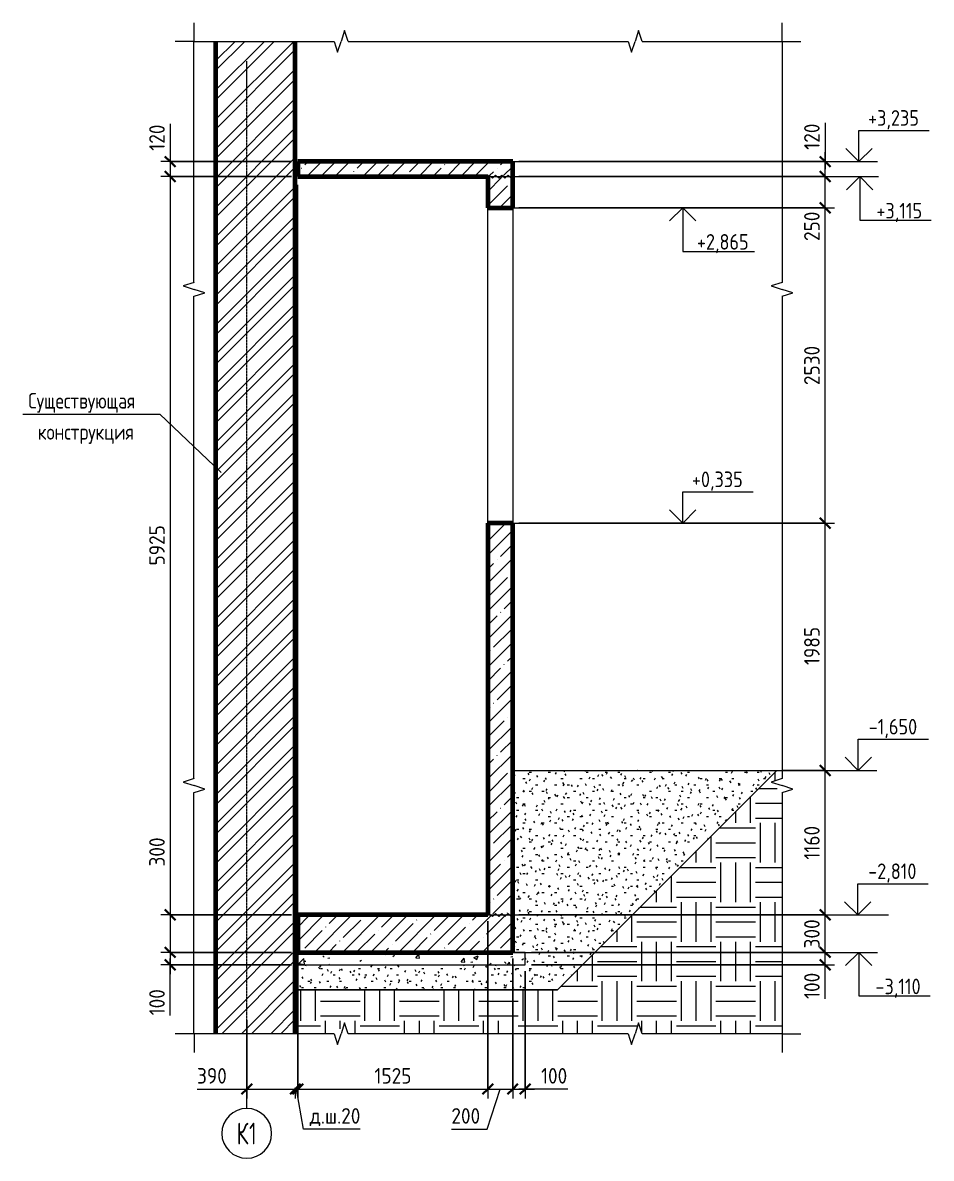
# Model space of a CAD drawing. Header units: millimetres. Extents: x -39853 to 12393, y -4903 to 80275.
# Drawn here: x -20183 to -12889, y -4763 to 4350 of the extents above; entities that cross this region are included whole.
import ezdxf

# ---------------------------------------------------------------- set-up
doc = ezdxf.new("R2010")
doc.units = ezdxf.units.MM
doc.linetypes.add('02 Штрихпунктирная _20 мм_', pattern=[25, 20, -2.5, 0, -2.5])
for name, color, linetype, lineweight in [('AA_Dim', 7, 'Continuous', 9), ('AA_Dim-50', 7, 'Continuous', 9), ('AA_Linii', 7, 'Continuous', 9), ('AA_Oformlenie', 7, 'Continuous', 9), ('AA_Vinoska', 7, 'Continuous', 9), ('AA_Visotnaya otmetka', 7, 'Continuous', 9), ('AF_Perekritie', 7, 'Continuous', 60), ('AF_Perekritie_Опалубка', 253, 'Continuous', 20), ('AF_Pokritie', 7, 'Continuous', 9), ('AF_Stena', 7, 'Continuous', 20), ('AF_Stena_Опалубка', 253, 'Continuous', 20), ('KR_Fundament', 7, 'Continuous', 20), ('Оси', 7, 'Continuous', 9)]:
    doc.layers.add(name, color=color, linetype=linetype, lineweight=lineweight)
doc.styles.add('GOST Common', font='GOST Common.ttf', dxfattribs={"width": 0.85, "height": 125})
doc.styles.add('ISOCPEUR', font='isocpeur.ttf', dxfattribs={"width": 0.7, "height": 175})
doc.styles.add('ISOCPEUR_1', font='isocpeur.ttf', dxfattribs={"width": 0.85, "height": 125})
doc.styles.add('ISOCPEUR_4', font='isocpeur.ttf', dxfattribs={"width": 0.9, "height": 125})
doc.dimstyles.new('00_Точн_3_знака__прозр_', dxfattribs={"dimscale": 304.8, "dimtxt": 124.497647, "dimasz": 0.278871, "dimexe": 0.246063, "dimexo": 0.164042, "dimgap": 0.016404, "dimtad": 1, "dimdec": 3, "dimrnd": 0.001, "dimdsep": 46, "dimtxsty": 'ISOCPEUR_4', "dimblk1": 'OBLIQUE', "dimblk2": 'OBLIQUE', "dimsah": 1, "dimcen": 0.09, "dimdle": 0.246063, "dimazin": 0, "dimtfac": 1, "dimtdec": 4, "dimtix": 1, "dimtmove": 1, "dimatfit": 3, "dimfxl": 1, "dimtvp": 1, "dimtolj": 1, "dimtzin": 0, "dimlwd": 18, "dimlwe": 18, "dimarcsym": 2})
doc.dimstyles.new('00_Точн_3_знака__прозр__1', dxfattribs={"dimscale": 304.8, "dimtxt": 124.497647, "dimasz": 0.278871, "dimexe": 0.246063, "dimexo": 0.164042, "dimgap": 0.016404, "dimtad": 1, "dimdec": 3, "dimrnd": 0.001, "dimdsep": 46, "dimtxsty": 'ISOCPEUR_4', "dimblk1": 'OBLIQUE', "dimblk2": 'OBLIQUE', "dimsah": 1, "dimcen": 0.09, "dimdle": 0.246063, "dimazin": 0, "dimtfac": 1, "dimtdec": 4, "dimtix": 1, "dimtmove": 0, "dimatfit": 3, "dimfxl": 1, "dimtvp": 1, "dimtolj": 1, "dimtzin": 0, "dimlwd": 18, "dimlwe": 18, "dimarcsym": 2})
pattern_1 = [(45, (-15253.01, 825), (-112.253, 112.253), []), (45, (-15140.75, 825), (-112.253, 112.253), [198.438, -39.688, 1.676, -38.011])]

# ---------------------------------------------------------------- blocks, each defined once
blk = doc.blocks.new('Последовательность узлов - 3мм масшт20 маскировка-904226-2-2 Опалубка')
at = {"layer": 'AA_Oformlenie'}
for p, q in [((-77249.956293, 3115), (-77237.456293, 3127.5)), ((-77237.456293, 3127.5), (-77212.456293, 3102.5)), ((-77199.956293, 3115), (-77212.456293, 3102.5)), ((-77199.956293, 3115), (-77187.456293, 3127.5)), ((-77187.456293, 3127.5), (-77162.456293, 3102.5)), ((-77149.956293, 3115), (-77162.456293, 3102.5)), ((-77149.956293, 3115), (-77137.456293, 3127.5)), ((-77137.456293, 3127.5), (-77112.456293, 3102.5)), ((-77099.956293, 3115), (-77112.456293, 3102.5)), ((-77099.956293, 3115), (-77087.456293, 3127.5)), ((-77087.456293, 3127.5), (-77062.456293, 3102.5)), ((-77049.956293, 3115), (-77062.456293, 3102.5))]:
    blk.add_line(p, q, dxfattribs=at)
blk = doc.blocks.new('011_Прямоугольник обрыва _ЭлУзла_ - 011_Прямоугольник обрыва _ЭлУзла_-4182646-2-2 Опалубка')
at = {"layer": 'AA_Oformlenie'}
for p, q in [((-79608.2, 2265.6), (-79608.2, 4200)), ((-79608.2, 4200), (-78483, 4200)), ((-78371.7, 4200), (-76122.5, 4200)), ((-76011.2, 4200), (-74887.3, 4200)), ((-74887.3, 4200), (-74887.3, 2265.6)), ((-79608.2, -1715.7), (-79608.2, 2154.3)), ((-74887.3, 2154.3), (-74887.3, -1715.7)), ((-79608.2, -3762.6), (-79608.2, -1827)), ((-74887.3, -1827), (-74887.3, -3762.6)), ((-78483, -3762.6), (-79608.2, -3762.6)), ((-76122.5, -3762.6), (-78371.7, -3762.6)), ((-74887.3, -3762.6), (-76011.2, -3762.6))]:
    blk.add_line(p, q, dxfattribs=at)
blk = doc.blocks.new('Ось сетки - d_4мм-2765513-2-2 Опалубка')
at = {"layer": 'Оси'}
for start, end in [(0, 180), (0, 180), (180, 360), (180, 360)]:
    blk.add_arc((-79185, -4562.6), 200, start, end, dxfattribs=at)
blk = doc.blocks.new('DIMBLOCK40-2-2 Опалубка')
at = {"layer": 'AA_Dim-50', "lineweight": 18}
for p, q in [((-18384.7, -3654.8), (-18384.7, -4281.9)), ((-18384.7, -4206.9), (-18384.7, -3654.8)), ((-18783.7, -4206.9), (-18496.6, -4206.9)), ((-18496.6, -4206.9), (-18189.7, -4206.9)), ((-18459.7, -4206.9), (-17994.7, -4206.9)), ((-17994.7, -4196.7), (-17994.7, -4281.9)), ((-17994.7, -4206.9), (-17994.7, -4196.7))]:
    blk.add_line(p, q, dxfattribs=at)
at = {"layer": 'AA_Dim-50', "lineweight": 30}
for p, q in [((-18384.7, -4206.9), (-18342.2, -4164.4)), ((-17994.7, -4206.9), (-17952.2, -4164.4)), ((-18384.7, -4206.9), (-18427.2, -4249.4)), ((-17994.7, -4206.9), (-18037.2, -4249.4))]:
    blk.add_line(p, q, dxfattribs=at)
at = {"layer": 'AA_Dim-50', "color": 0, "lineweight": 18, "insert": (-18783.7, -4038.5), "char_height": 125, "width": 284.429, "attachment_point": 1, "line_spacing_factor": 1.149209, "style": 'ISOCPEUR_4'}
blk.add_mtext('390', dxfattribs=at)
blk = doc.blocks.new('_Oblique')
at = {"color": 0, "linetype": 'ByBlock', "lineweight": -2}
blk.add_line((-0.5, -0.5), (0.5, 0.5), dxfattribs=at)
blk = doc.blocks.new('DIMBLOCK41-2-2 Опалубка')
at = {"layer": 'AA_Dim-50', "lineweight": 18}
for p, q in [((-17974.7, -3160), (-17974.7, -4281.9)), ((-17974.7, -4206.9), (-17974.7, -3160)), ((-17994.7, -4196.7), (-17994.7, -4281.9)), ((-17994.7, -4206.9), (-17994.7, -4196.7)), ((-17994.7, -4206.9), (-17974.7, -4206.9)), ((-17929.4, -4528.5), (-17984.7, -4206.9)), ((-17474.8, -4528.5), (-17929.4, -4528.5))]:
    blk.add_line(p, q, dxfattribs=at)
at = {"layer": 'AA_Dim-50', "lineweight": 30}
for p, q in [((-17994.7, -4206.9), (-17952.2, -4164.4)), ((-17974.7, -4206.9), (-17932.2, -4164.4)), ((-17994.7, -4206.9), (-18037.2, -4249.4)), ((-17974.7, -4206.9), (-18017.2, -4249.4))]:
    blk.add_line(p, q, dxfattribs=at)
at = {"layer": 'AA_Dim-50', "color": 0, "lineweight": 18, "insert": (-17879.4, -4360.2), "char_height": 125, "width": 485.541, "attachment_point": 1, "line_spacing_factor": 1.149209, "style": 'ISOCPEUR_4'}
blk.add_mtext('д.ш.20', dxfattribs=at)
blk = doc.blocks.new('DIMBLOCK42-2-2 Опалубка')
at = {"layer": 'AA_Dim-50', "lineweight": 18}
for p, q in [((-16449.7, -2860), (-16449.7, -4281.9)), ((-16449.7, -4206.9), (-16449.7, -2860)), ((-17974.7, -3160), (-17974.7, -4281.9)), ((-17974.7, -4206.9), (-17974.7, -3160)), ((-17974.7, -4206.9), (-16449.7, -4206.9))]:
    blk.add_line(p, q, dxfattribs=at)
at = {"layer": 'AA_Dim-50', "lineweight": 30}
for p, q in [((-17974.7, -4206.9), (-17932.2, -4164.4)), ((-16449.7, -4206.9), (-16407.2, -4164.4)), ((-17974.7, -4206.9), (-18017.2, -4249.4)), ((-16449.7, -4206.9), (-16492.2, -4249.4))]:
    blk.add_line(p, q, dxfattribs=at)
at = {"layer": 'AA_Dim-50', "color": 0, "lineweight": 18, "insert": (-17359.5, -4038.5), "char_height": 125, "width": 353.382, "attachment_point": 1, "line_spacing_factor": 1.149209, "style": 'ISOCPEUR_4'}
blk.add_mtext('1525', dxfattribs=at)
blk = doc.blocks.new('DIMBLOCK43-2-2 Опалубка')
at = {"layer": 'AA_Dim-50', "lineweight": 18}
for p, q in [((-16449.7, -2860), (-16449.7, -4281.9)), ((-16449.7, -4206.9), (-16449.7, -2860)), ((-16249.7, -3160), (-16249.7, -4281.9)), ((-16249.7, -4206.9), (-16249.7, -3160)), ((-16454.8, -4528.5), (-16349.7, -4206.9)), ((-16449.7, -4206.9), (-16249.7, -4206.9)), ((-16741.8, -4528.5), (-16454.8, -4528.5))]:
    blk.add_line(p, q, dxfattribs=at)
at = {"layer": 'AA_Dim-50', "lineweight": 30}
for p, q in [((-16449.7, -4206.9), (-16407.2, -4164.4)), ((-16249.7, -4206.9), (-16207.2, -4164.4)), ((-16449.7, -4206.9), (-16492.2, -4249.4)), ((-16249.7, -4206.9), (-16292.2, -4249.4))]:
    blk.add_line(p, q, dxfattribs=at)
at = {"layer": 'AA_Dim-50', "color": 0, "lineweight": 18, "insert": (-16741.8, -4360.2), "char_height": 125, "width": 284.429, "attachment_point": 1, "line_spacing_factor": 1.149209, "style": 'ISOCPEUR_4'}
blk.add_mtext('200', dxfattribs=at)
blk = doc.blocks.new('DIMBLOCK44-2-2 Опалубка')
at = {"layer": 'AA_Dim-50', "lineweight": 18}
for p, q in [((-16249.7, -3160), (-16249.7, -4281.9)), ((-16249.7, -4206.9), (-16249.7, -3160)), ((-16149.7, -3260), (-16149.7, -4281.9)), ((-16149.7, -4206.9), (-16149.7, -3260)), ((-16249.7, -4206.9), (-16074.7, -4206.9)), ((-16072.5, -4206.9), (-16199.7, -4206.9)), ((-15807, -4206.9), (-16072.5, -4206.9))]:
    blk.add_line(p, q, dxfattribs=at)
at = {"layer": 'AA_Dim-50', "lineweight": 30}
for p, q in [((-16249.7, -4206.9), (-16207.2, -4164.4)), ((-16149.7, -4206.9), (-16107.2, -4164.4)), ((-16249.7, -4206.9), (-16292.2, -4249.4)), ((-16149.7, -4206.9), (-16192.2, -4249.4))]:
    blk.add_line(p, q, dxfattribs=at)
at = {"layer": 'AA_Dim-50', "color": 0, "lineweight": 18, "insert": (-16022.5, -4038.5), "char_height": 125, "width": 258.572, "attachment_point": 1, "line_spacing_factor": 1.149209, "style": 'ISOCPEUR_4'}
blk.add_mtext('100', dxfattribs=at)
blk = doc.blocks.new('010_Текст с выноской - Текст 2 строки-4027658-2-2 Опалубка')
at = {"layer": 'AA_Vinoska'}
blk.add_line((-80983.3, 1209.9), (-79883.3, 1209.9), dxfattribs=at)
blk = doc.blocks.new('DIMBLOCK45-2-2 Опалубка')
at = {"layer": 'AA_Dim-50', "lineweight": 18}
for p, q in [((-18999.4, 3538), (-18999.4, 3272.5)), ((-18999.4, 3310), (-18999.4, 3115)), ((-18024.7, 3235), (-19074.4, 3235)), ((-18999.4, 3272.5), (-18999.4, 3175)), ((-18999.4, 3235), (-18024.7, 3235)), ((-18024.7, 3115), (-19074.4, 3115)), ((-18999.4, 3115), (-18024.7, 3115))]:
    blk.add_line(p, q, dxfattribs=at)
at = {"layer": 'AA_Dim-50', "lineweight": 30}
for p, q in [((-18999.4, 3235), (-19041.9, 3277.5)), ((-18999.4, 3235), (-18956.9, 3192.5)), ((-18999.4, 3115), (-19041.9, 3157.5)), ((-18999.4, 3115), (-18956.9, 3072.5))]:
    blk.add_line(p, q, dxfattribs=at)
at = {"layer": 'AA_Dim-50', "color": 0, "lineweight": 18, "insert": (-19167.7, 3322.5), "char_height": 125, "width": 258.572, "attachment_point": 1, "rotation": 90, "line_spacing_factor": 1.149209, "style": 'ISOCPEUR_4'}
blk.add_mtext('120', dxfattribs=at)
blk = doc.blocks.new('DIMBLOCK46-2-2 Опалубка')
at = {"layer": 'AA_Dim-50', "lineweight": 18}
for p, q in [((-18024.7, 3115), (-19074.4, 3115)), ((-18999.4, 3115), (-18999.4, -2810)), ((-18999.4, 3115), (-18024.7, 3115)), ((-18024.7, -2810), (-19074.4, -2810)), ((-18999.4, -2810), (-18024.7, -2810))]:
    blk.add_line(p, q, dxfattribs=at)
at = {"layer": 'AA_Dim-50', "lineweight": 30}
for p, q in [((-18999.4, 3115), (-19041.9, 3157.5)), ((-18999.4, 3115), (-18956.9, 3072.5)), ((-18999.4, -2810), (-19041.9, -2767.5)), ((-18999.4, -2810), (-18956.9, -2852.5))]:
    blk.add_line(p, q, dxfattribs=at)
at = {"layer": 'AA_Dim-50', "color": 0, "lineweight": 18, "insert": (-19167.7, -5.5), "char_height": 125, "width": 379.239, "attachment_point": 1, "rotation": 90, "line_spacing_factor": 1.149209, "style": 'ISOCPEUR_4'}
blk.add_mtext('5925', dxfattribs=at)
blk = doc.blocks.new('DIMBLOCK47-2-2 Опалубка')
at = {"layer": 'AA_Dim-50', "lineweight": 18}
for p, q in [((-18999.4, -2184.3), (-18999.4, -2471.3)), ((-18999.4, -2471.3), (-18999.4, -2960)), ((-18024.7, -2810), (-19074.4, -2810)), ((-18999.4, -2810), (-18999.4, -3110)), ((-18999.4, -2810), (-18024.7, -2810)), ((-18024.7, -3110), (-19074.4, -3110)), ((-18999.4, -3110), (-18024.7, -3110))]:
    blk.add_line(p, q, dxfattribs=at)
at = {"layer": 'AA_Dim-50', "lineweight": 30}
for p, q in [((-18999.4, -2810), (-19041.9, -2767.5)), ((-18999.4, -2810), (-18956.9, -2852.5)), ((-18999.4, -3110), (-19041.9, -3067.5)), ((-18999.4, -3110), (-18956.9, -3152.5))]:
    blk.add_line(p, q, dxfattribs=at)
at = {"layer": 'AA_Dim-50', "color": 0, "lineweight": 18, "insert": (-19167.7, -2421.3), "char_height": 125, "width": 284.429, "attachment_point": 1, "rotation": 90, "line_spacing_factor": 1.149209, "style": 'ISOCPEUR_4'}
blk.add_mtext('300', dxfattribs=at)
blk = doc.blocks.new('DIMBLOCK48-2-2 Опалубка')
at = {"layer": 'AA_Dim-50', "lineweight": 30}
for p, q in [((-18999.4, -3110), (-19041.9, -3067.5)), ((-18999.4, -3210), (-19041.9, -3167.5)), ((-18999.4, -3110), (-18956.9, -3152.5)), ((-18999.4, -3210), (-18956.9, -3252.5))]:
    blk.add_line(p, q, dxfattribs=at)
at = {"layer": 'AA_Dim-50', "lineweight": 18}
for p, q in [((-18024.7, -3110), (-19074.4, -3110)), ((-18999.4, -3110), (-18999.4, -3285)), ((-18999.4, -3110), (-18024.7, -3110)), ((-18999.4, -3350.3), (-18999.4, -3160)), ((-18024.7, -3210), (-19074.4, -3210)), ((-18999.4, -3210), (-18024.7, -3210)), ((-18999.4, -3615.8), (-18999.4, -3350.3))]:
    blk.add_line(p, q, dxfattribs=at)
at = {"layer": 'AA_Dim-50', "color": 0, "lineweight": 18, "insert": (-19167.7, -3615.8), "char_height": 125, "width": 258.572, "attachment_point": 1, "rotation": 90, "line_spacing_factor": 1.149209, "style": 'ISOCPEUR_4'}
blk.add_mtext('100', dxfattribs=at)
blk = doc.blocks.new('DIMBLOCK49-2-2 Опалубка')
at = {"layer": 'AA_Dim-50', "lineweight": 30}
for p, q in [((-13742.1, -3110), (-13784.6, -3067.5)), ((-13742.1, -3210), (-13784.6, -3167.5)), ((-13742.1, -3110), (-13699.6, -3152.5)), ((-13742.1, -3210), (-13699.6, -3252.5))]:
    blk.add_line(p, q, dxfattribs=at)
at = {"layer": 'AA_Dim-50', "lineweight": 18}
for p, q in [((-16099.7, -3110), (-13667.1, -3110)), ((-13742.1, -3110), (-16099.7, -3110)), ((-13742.1, -3285), (-13742.1, -3110)), ((-13742.1, -3218.8), (-13742.1, -3160)), ((-16099.7, -3210), (-13667.1, -3210)), ((-13742.1, -3210), (-16099.7, -3210)), ((-13742.1, -3484.3), (-13742.1, -3218.8))]:
    blk.add_line(p, q, dxfattribs=at)
at = {"layer": 'AA_Dim-50', "color": 0, "lineweight": 18, "insert": (-13910.4, -3484.3), "char_height": 125, "width": 258.572, "attachment_point": 1, "rotation": 90, "line_spacing_factor": 1.149209, "style": 'ISOCPEUR_4'}
blk.add_mtext('100', dxfattribs=at)
blk = doc.blocks.new('DIMBLOCK50-2-2 Опалубка')
at = {"layer": 'AA_Dim-50', "lineweight": 18}
for p, q in [((-16199.7, -2810), (-13667.1, -2810)), ((-13742.1, -2810), (-16199.7, -2810)), ((-13742.1, -3110), (-13742.1, -2810)), ((-16099.7, -3110), (-13667.1, -3110)), ((-13742.1, -3110), (-16099.7, -3110))]:
    blk.add_line(p, q, dxfattribs=at)
at = {"layer": 'AA_Dim-50', "lineweight": 30}
for p, q in [((-13742.1, -2810), (-13784.6, -2767.5)), ((-13742.1, -2810), (-13699.6, -2852.5)), ((-13742.1, -3110), (-13784.6, -3067.5)), ((-13742.1, -3110), (-13699.6, -3152.5))]:
    blk.add_line(p, q, dxfattribs=at)
at = {"layer": 'AA_Dim-50', "color": 0, "lineweight": 18, "insert": (-13910.4, -3078.5), "char_height": 125, "width": 284.429, "attachment_point": 1, "rotation": 90, "line_spacing_factor": 1.149209, "style": 'ISOCPEUR_4'}
blk.add_mtext('300', dxfattribs=at)
blk = doc.blocks.new('DIMBLOCK51-2-2 Опалубка')
at = {"layer": 'AA_Dim-50', "lineweight": 30}
for p, q in [((-13742.1, -1650), (-13784.6, -1607.5)), ((-13742.1, -1650), (-13699.6, -1692.5)), ((-13742.1, -2810), (-13784.6, -2767.5)), ((-13742.1, -2810), (-13699.6, -2852.5))]:
    blk.add_line(p, q, dxfattribs=at)
at = {"layer": 'AA_Dim-50', "lineweight": 18}
for p, q in [((-14079.7, -1650), (-13667.1, -1650)), ((-13742.1, -1650), (-14079.7, -1650)), ((-13742.1, -2810), (-13742.1, -1650)), ((-16199.7, -2810), (-13667.1, -2810)), ((-13742.1, -2810), (-16199.7, -2810))]:
    blk.add_line(p, q, dxfattribs=at)
at = {"layer": 'AA_Dim-50', "color": 0, "lineweight": 18, "insert": (-13910.4, -2366.5), "char_height": 125, "width": 327.525, "attachment_point": 1, "rotation": 90, "line_spacing_factor": 1.149209, "style": 'ISOCPEUR_4'}
blk.add_mtext('1160', dxfattribs=at)
blk = doc.blocks.new('DIMBLOCK52-2-2 Опалубка')
at = {"layer": 'AA_Dim-50', "lineweight": 30}
for p, q in [((-13742.1, 335), (-13784.6, 377.5)), ((-13742.1, 335), (-13699.6, 292.5)), ((-13742.1, -1650), (-13784.6, -1607.5)), ((-13742.1, -1650), (-13699.6, -1692.5))]:
    blk.add_line(p, q, dxfattribs=at)
at = {"layer": 'AA_Dim-50', "lineweight": 18}
for p, q in [((-16199.7, 335), (-13667.1, 335)), ((-13742.1, 335), (-16199.7, 335)), ((-13742.1, -1650), (-13742.1, 335)), ((-14079.7, -1650), (-13667.1, -1650)), ((-13742.1, -1650), (-14079.7, -1650))]:
    blk.add_line(p, q, dxfattribs=at)
at = {"layer": 'AA_Dim-50', "color": 0, "lineweight": 18, "insert": (-13910.4, -804.7), "char_height": 125, "width": 353.382, "attachment_point": 1, "rotation": 90, "line_spacing_factor": 1.149209, "style": 'ISOCPEUR_4'}
blk.add_mtext('1985', dxfattribs=at)
blk = doc.blocks.new('DIMBLOCK53-2-2 Опалубка')
at = {"layer": 'AA_Dim-50', "lineweight": 18}
for p, q in [((-16199.7, 2865), (-13667.1, 2865)), ((-13742.1, 2865), (-16199.7, 2865)), ((-13742.1, 335), (-13742.1, 2865)), ((-16199.7, 335), (-13667.1, 335)), ((-13742.1, 335), (-16199.7, 335))]:
    blk.add_line(p, q, dxfattribs=at)
at = {"layer": 'AA_Dim-50', "lineweight": 30}
for p, q in [((-13742.1, 2865), (-13784.6, 2907.5)), ((-13742.1, 2865), (-13699.6, 2822.5)), ((-13742.1, 335), (-13784.6, 377.5)), ((-13742.1, 335), (-13699.6, 292.5))]:
    blk.add_line(p, q, dxfattribs=at)
at = {"layer": 'AA_Dim-50', "color": 0, "lineweight": 18, "insert": (-13910.4, 1442), "char_height": 125, "width": 379.239, "attachment_point": 1, "rotation": 90, "line_spacing_factor": 1.149209, "style": 'ISOCPEUR_4'}
blk.add_mtext('2530', dxfattribs=at)
blk = doc.blocks.new('DIMBLOCK54-2-2 Опалубка')
at = {"layer": 'AA_Dim-50', "lineweight": 18}
for p, q in [((-16199.7, 3115), (-13667.1, 3115)), ((-13742.1, 3115), (-16199.7, 3115)), ((-13742.1, 2865), (-13742.1, 3115)), ((-13742.1, 2885.4), (-13742.1, 2990)), ((-16199.7, 2865), (-13667.1, 2865)), ((-13742.1, 2865), (-16199.7, 2865)), ((-13742.1, 2598.4), (-13742.1, 2885.4))]:
    blk.add_line(p, q, dxfattribs=at)
at = {"layer": 'AA_Dim-50', "lineweight": 30}
for p, q in [((-13742.1, 3115), (-13784.6, 3157.5)), ((-13742.1, 3115), (-13699.6, 3072.5)), ((-13742.1, 2865), (-13784.6, 2907.5)), ((-13742.1, 2865), (-13699.6, 2822.5))]:
    blk.add_line(p, q, dxfattribs=at)
at = {"layer": 'AA_Dim-50', "color": 0, "lineweight": 18, "insert": (-13910.4, 2598.4), "char_height": 125, "width": 284.429, "attachment_point": 1, "rotation": 90, "line_spacing_factor": 1.149209, "style": 'ISOCPEUR_4'}
blk.add_mtext('250', dxfattribs=at)
blk = doc.blocks.new('DIMBLOCK55-2-2 Опалубка')
at = {"layer": 'AA_Dim-50', "lineweight": 18}
for p, q in [((-13742.1, 3545.9), (-13742.1, 3280.4)), ((-13742.1, 3115), (-13742.1, 3310)), ((-16199.7, 3235), (-13667.1, 3235)), ((-13742.1, 3235), (-16199.7, 3235)), ((-13742.1, 3280.4), (-13742.1, 3175)), ((-16199.7, 3115), (-13667.1, 3115)), ((-13742.1, 3115), (-16199.7, 3115))]:
    blk.add_line(p, q, dxfattribs=at)
at = {"layer": 'AA_Dim-50', "lineweight": 30}
for p, q in [((-13742.1, 3235), (-13784.6, 3277.5)), ((-13742.1, 3235), (-13699.6, 3192.5)), ((-13742.1, 3115), (-13784.6, 3157.5)), ((-13742.1, 3115), (-13699.6, 3072.5))]:
    blk.add_line(p, q, dxfattribs=at)
at = {"layer": 'AA_Dim-50', "color": 0, "lineweight": 18, "insert": (-13910.4, 3330.4), "char_height": 125, "width": 258.572, "attachment_point": 1, "rotation": 90, "line_spacing_factor": 1.149209, "style": 'ISOCPEUR_4'}
blk.add_mtext('120', dxfattribs=at)
blk = doc.blocks.new('Высотные отметки - Стрелка вверх-400292-2-2 Опалубка')
at = {"layer": 'AA_Vinoska'}
for p, q in [((-74275.8, -1400), (-73710.8, -1400)), ((-74275.8, -1650), (-74275.8, -1400)), ((-74275.8, -1650), (-74381.8, -1543.9)), ((-74275.8, -1650), (-74169.7, -1543.9)), ((-74425.8, -1650), (-74125.8, -1650))]:
    blk.add_line(p, q, dxfattribs=at)
blk = doc.blocks.new('Высотные отметки - Стрелка вниз высокая-400290-2-2 Опалубка')
at = {"layer": 'AA_Vinoska'}
for p, q in [((-74414.6, 3115), (-74114.6, 3115)), ((-74264.6, 3115), (-74370.7, 3008.9)), ((-74264.6, 3115), (-74264.6, 2765)), ((-74264.6, 3115), (-74158.6, 3008.9)), ((-74264.6, 2765), (-73689.6, 2765))]:
    blk.add_line(p, q, dxfattribs=at)

msp = doc.modelspace()

# ---------------------------------------------------------------- hatches: boundary and pattern name
at = {"layer": 'AA_Oformlenie'}
h = msp.add_hatch(dxfattribs=at)
h.set_pattern_fill('FP_12', color=250, style=0, pattern_type=2)
h.set_pattern_definition([(0, (-15253.01, 825), (203.2, 50.8), [16.764, -135.636, 16.764, -135.636, -812.8]), (0, (-15253.01, 825), (203.2, 50.8), [-304.8, 16.764, -288.036, 16.764, -135.636, -355.6]), (0, (-15253.01, 825), (203.2, 50.8), [-762, 16.764, -84.836, 16.764, -237.236]), (120, (-15176.81, 850.4), (-145.5941, 150.57636), [16.764, -135.636, 16.764, -135.636, -812.8]), (120, (-15176.81, 850.4), (-145.5941, 150.57636), [-304.8, 16.764, -288.036, 16.764, -135.636, -355.6]), (120, (-15176.81, 850.4), (-145.5941, 150.57636), [-762, 16.764, -84.836, 16.764, -237.236]), (240, (-15151.41, 952), (-57.6059, -201.37636), [16.764, -135.636, 16.764, -135.636, -812.8]), (240, (-15151.41, 952), (-57.6059, -201.37636), [-304.8, 16.764, -288.036, 16.764, -135.636, -355.6]), (240, (-15151.41, 952), (-57.6059, -201.37636), [-762, 16.764, -84.836, 16.764, -237.236])])
h.paths.add_polyline_path([(-16755.6188, -3410.1109), (-15889.8486, -3410.1109), (-14129.7376, -1650), (-16249.7376, -1650), (-16249.7376, -3110), (-16149.7376, -3110), (-16149.7376, -3210), (-17994.7376, -3210), (-17994.7376, -3410.1109)])
h = msp.add_hatch(dxfattribs=at)
h.set_pattern_fill('FP_13', color=250, style=0, pattern_type=2)
h.set_pattern_definition([(0, (-15253, 825), (317.5, 317.5), [317.5, -317.5]), (0, (-15253, 944.06), (317.5, 317.5), [317.5, -317.5]), (0, (-15253, 1063.12), (317.5, 317.5), [317.5, -317.5]), (90, (-15213.32, 1102.8), (-317.5, 317.5), [317.5, -317.5]), (90, (-15094.26, 1102.8), (-317.5, 317.5), [317.5, -317.5]), (90, (-14975.2, 1102.8), (-317.5, 317.5), [317.5, -317.5])])
h.paths.add_polyline_path([(-15322.3177, -3762.6362), (-15322.3177, -3722.4808), (-15267.3177, -3722.4808), (-15267.3177, -3762.6362), (-15239.1634, -3675.9861), (-15211.009, -3762.6362), (-14087.1037, -3762.6362), (-14087.1037, -1826.9772), (-14127.2592, -1826.9772), (-14127.2592, -1771.9772), (-14087.1037, -1771.9772), (-14173.7539, -1743.8228), (-14087.1037, -1715.6685), (-14087.1037, -1650), (-14129.7376, -1650), (-15889.8486, -3410.1109), (-17994.7376, -3410.1109), (-17994.7376, -3762.6362), (-17682.7456, -3762.6362), (-17682.7456, -3722.4808), (-17627.7456, -3722.4808), (-17627.7456, -3762.6362), (-17599.5913, -3675.9861), (-17571.4369, -3762.6362), (-16755.6188, -3762.6362)])
at = {"layer": 'AF_Perekritie', "lineweight": 9}
h = msp.add_hatch(dxfattribs=at)
h.set_pattern_fill('FP_9', color=256, style=0, pattern_type=2)
h.set_pattern_definition(pattern_1)
h.paths.add_polyline_path([(-17974.7376, 3115), (-16449.7376, 3115), (-16449.7376, 3123), (-16249.7376, 3123), (-16249.7376, 3235), (-17974.7376, 3235)])
h = msp.add_hatch(dxfattribs=at)
h.set_pattern_fill('FP_9', color=256, style=0, pattern_type=2)
h.set_pattern_definition(pattern_1)
h.paths.add_polyline_path([(-16399.7376, -3110), (-16249.7376, -3110), (-16249.7376, -2818), (-16449.7376, -2818), (-16449.7376, -2810), (-17974.7376, -2810), (-17974.7376, -3110), (-16449.7376, -3110)])
at = {"layer": 'AF_Pokritie'}
h = msp.add_hatch(dxfattribs=at)
h.set_pattern_fill('FP_11', color=256, style=0, pattern_type=2)
h.set_pattern_definition([(50, (-15253, 825), (364.368, -31.878), [38.1, -419.1]), (355, (-15253, 825), (-70.486, 382.113), [30.48, -335.28]), (100.451, (-15222.64, 822.34), (293.885, 350.233), [32.38, -356.18]), (46.184, (-15253, 926.6), (542.16, -84.086), [57.15, -628.65]), (96.636, (-15207.83, 919.6), (474.805, 494.855), [48.57, -534.27]), (351.184, (-15253, 926.6), (474.81, 494.85), [45.72, -502.92]), (21, (-15202.2, 901.2), (303.228, -204.53), [38.1, -419.1]), (326, (-15202.2, 901.2), (123.604, 368.376), [30.48, -335.28]), (71.451, (-15176.94, 884.16), (426.834, 163.843), [32.38, -356.18]), (37.5, (-15253.01, 825), (6.1766, 169.11), [16.764, -314.452, 16.764, -323.596, -336.55]), (37.5, (-15253.01, 825), (6.1766, 169.11), [-671.576, 16.764, -319.786]), (7.5, (-15253, 825), (133.639, 200.3615), [16.764, -177.292, 16.764, -306.832, -128.27]), (7.5, (-15253, 825), (133.639, 200.3615), [-517.652, 16.764, -111.506]), (327.5, (-15366.29, 825), (271.182, -11.4584), [16.764, -110.236, 16.764, -379.476, -525.78]), (327.5, (-15366.29, 825), (271.182, -11.4584), [-523.24, 16.764, -509.016]), (317.5, (-15417.1, 825), (296.259, 50.853), [16.764, -148.336, 16.764, -246.38, -373.38]), (317.5, (-15417.1, 825), (296.259, 50.853), [-428.244, 16.764, -356.616])])
h.paths.add_polyline_path([(-16249.7376, -3210), (-16149.7376, -3210), (-16149.7376, -3110), (-17974.7376, -3110), (-17974.7376, -3210), (-16755.6188, -3210)])
at = {"layer": 'AF_Stena', "lineweight": 9}
h = msp.add_hatch(dxfattribs=at)
h.set_pattern_fill('FP_10', color=256, style=0, pattern_type=2)
h.set_pattern_definition([(45, (-15253.01, 825), (-117.866, 117.866), []), (45, (-15174.43, 825), (-117.866, 117.866), [])])
h.paths.add_polyline_path([(-18634.7376, -3762.6362), (-17994.7376, -3762.6362), (-17994.7376, 4200), (-18634.7376, 4200), (-18634.7376, -3410.1109)])
h = msp.add_hatch(dxfattribs=at)
h.set_pattern_fill('FP_9', color=256, style=0, pattern_type=2)
h.set_pattern_definition(pattern_1)
h.paths.add_polyline_path([(-16449.7376, -2802), (-16249.7376, -2802), (-16249.7376, 335), (-16449.7376, 335), (-16449.7376, -1650)])
h.paths.add_polyline_path([(-16449.7376, 2865), (-16249.7376, 2865), (-16249.7376, 3107), (-16449.7376, 3107)])

# ---------------------------------------------------------------- linework, layer by layer
at = {"layer": 'AA_Linii'}
for p, q in [((-17974.7376, -2950), (-17974.7376, 3050)), ((-16249.7376, -3110), (-16249.7376, -1650)), ((-16249.7376, -1650), (-14129.7376, -1650)), ((-14129.7376, -1650), (-15889.8486, -3410.1109)), ((-15889.8486, -3410.1109), (-14129.7376, -1650)), ((-14129.7376, -1650), (-14087.1037, -1650)), ((-17534.7376, -2810), (-13232.9641, -2810)), ((-16149.7376, -3110), (-16249.7376, -3110)), ((-16149.7376, -3210), (-16149.7376, -3110)), ((-17994.7376, -3410.1109), (-17994.7376, -3210)), ((-17994.7376, -3210), (-16149.7376, -3210)), ((-15889.8486, -3410.1109), (-17994.7376, -3410.1109)), ((-17994.7376, -3762.6362), (-17994.7376, -3410.1109)), ((-17994.7376, -3410.1109), (-15889.8486, -3410.1109))]:
    msp.add_line(p, q, dxfattribs=at)
at = {"layer": 'AA_Vinoska'}
for p, q in [((-18807.9596, 4200), (-18807.9596, 4350)), ((-17599.5913, 4286.6501), (-17627.7456, 4200)), ((-17571.4369, 4200), (-17599.5913, 4286.6501)), ((-15239.1634, 4286.6501), (-15267.3177, 4200)), ((-15211.009, 4200), (-15239.1634, 4286.6501)), ((-14087.1037, 4200), (-14087.1037, 4350)), ((-18807.9596, 4200), (-18957.9596, 4200)), ((-17682.7456, 4200), (-17655.2456, 4113.3975)), ((-17655.2456, 4113.3975), (-17627.7456, 4200)), ((-15322.3177, 4200), (-15294.8177, 4113.3975)), ((-15294.8177, 4113.3975), (-15267.3177, 4200)), ((-14087.1037, 4200), (-13937.1037, 4200)), ((-18807.9596, 2265.6496), (-18894.6097, 2237.4953)), ((-18894.6097, 2237.4953), (-18807.9596, 2209.3409)), ((-18721.357, 2181.8409), (-18807.9596, 2209.3409)), ((-14087.1037, 2265.6496), (-14173.7539, 2237.4953)), ((-14173.7539, 2237.4953), (-14087.1037, 2209.3409)), ((-14000.5012, 2181.8409), (-14087.1037, 2209.3409)), ((-18807.9596, 2154.3409), (-18721.357, 2181.8409)), ((-14087.1037, 2154.3409), (-14000.5012, 2181.8409)), ((-18588.7941, 740.0758), (-19083.0452, 1209.8581)), ((-18807.9596, -1715.6685), (-18894.6097, -1743.8228)), ((-14087.1037, -1715.6685), (-14173.7539, -1743.8228)), ((-18894.6097, -1743.8228), (-18807.9596, -1771.9772)), ((-18721.357, -1799.4772), (-18807.9596, -1771.9772)), ((-18807.9596, -1826.9772), (-18721.357, -1799.4772)), ((-14173.7539, -1743.8228), (-14087.1037, -1771.9772)), ((-14000.5012, -1799.4772), (-14087.1037, -1771.9772)), ((-14087.1037, -1826.9772), (-14000.5012, -1799.4772)), ((-17599.5913, -3675.9861), (-17627.7456, -3762.6362)), ((-17571.4369, -3762.6362), (-17599.5913, -3675.9861)), ((-15239.1634, -3675.9861), (-15267.3177, -3762.6362)), ((-15211.009, -3762.6362), (-15239.1634, -3675.9861)), ((-18807.9596, -3762.6362), (-18957.9596, -3762.6362)), ((-18807.9596, -3762.6362), (-18807.9596, -3912.6362)), ((-17682.7456, -3762.6362), (-17655.2456, -3849.2388)), ((-17655.2456, -3849.2388), (-17627.7456, -3762.6362)), ((-15322.3177, -3762.6362), (-15294.8177, -3849.2388)), ((-15294.8177, -3849.2388), (-15267.3177, -3762.6362)), ((-14087.1037, -3762.6362), (-13937.1037, -3762.6362)), ((-14087.1037, -3762.6362), (-14087.1037, -3912.6362))]:
    msp.add_line(p, q, dxfattribs=at)
at = {"layer": 'AA_Visotnaya otmetka'}
for p, q in [((-16618.756, 3235), (-13470.2198, 3235)), ((-16618.756, 3235), (-16618.756, 3235)), ((-16735.1529, 3115), (-13464.4, 3115)), ((-16735.1529, 3115), (-16735.1529, 3115)), ((-16321.8282, 2865), (-14884.3265, 2865)), ((-16321.8282, 2865), (-16321.8282, 2865)), ((-16325.639, 335), (-14884.3265, 335)), ((-16325.639, 335), (-16325.639, 335)), ((-14466.8751, -1650), (-13475.5343, -1650)), ((-14466.8751, -1650), (-14466.8751, -1650)), ((-16920.341, -2810), (-13479.8959, -2810)), ((-16920.341, -2810), (-16920.341, -2810)), ((-16689.4386, -3110), (-13472.1992, -3110)), ((-16689.4386, -3110), (-16689.4386, -3110))]:
    msp.add_line(p, q, dxfattribs=at)
at = {"layer": 'AF_Perekritie_Опалубка', "lineweight": 60}
for p, q in [((-16249.7376, 3235), (-17974.7376, 3235)), ((-17974.7376, 3235), (-17974.7376, 3115)), ((-16249.7376, 3115), (-16249.7376, 3235)), ((-17974.7376, 3115), (-16449.7376, 3115))]:
    msp.add_line(p, q, dxfattribs=at)
at = {"layer": 'AF_Pokritie', "lineweight": 20}
for p, q in [((-16149.7376, -3110), (-17974.7376, -3110)), ((-17974.7376, -3110), (-17974.7376, -3210)), ((-16149.7376, -3210), (-16149.7376, -3110)), ((-17974.7376, -3210), (-16149.7376, -3210))]:
    msp.add_line(p, q, dxfattribs=at)
at = {"layer": 'AF_Stena_Опалубка', "lineweight": 60}
for p, q in [((-18634.7376, 4200), (-18634.7376, -3762.6362)), ((-17994.7376, -3762.6362), (-17994.7376, 4200)), ((-16449.7376, 3115), (-16449.7376, 2865)), ((-16249.7376, 2865), (-16249.7376, 3115)), ((-16449.7376, 2865), (-16249.7376, 2865)), ((-16249.7376, 335), (-16449.7376, 335)), ((-16449.7376, 335), (-16449.7376, -2810)), ((-16249.7376, -2810), (-16249.7376, 335))]:
    msp.add_line(p, q, dxfattribs=at)
at = {"layer": 'AF_Stena_Опалубка'}
for p, q in [((-16449.7376, 335), (-16449.7376, 2865)), ((-16249.7376, 2865), (-16249.7376, 335))]:
    msp.add_line(p, q, dxfattribs=at)
at = {"layer": 'KR_Fundament', "lineweight": 60}
for p, q in [((-16449.7376, -2810), (-17974.7376, -2810)), ((-17974.7376, -2810), (-17974.7376, -3110)), ((-16249.7376, -3110), (-16249.7376, -2810)), ((-17974.7376, -3110), (-16249.7376, -3110))]:
    msp.add_line(p, q, dxfattribs=at)
at = {"layer": 'Оси'}
for p, q in [((-18384.7376, 3790.5114), (-18384.7376, 4040.5114)), ((-18384.7376, -4362.6362), (-18384.7376, -4112.6362))]:
    msp.add_line(p, q, dxfattribs=at)
at = {"layer": 'Оси', "linetype": '02 Штрихпунктирная _20 мм_'}
msp.add_line((-18384.7376, -4112.6362), (-18384.7376, 3790.5114), dxfattribs=at)

# ---------------------------------------------------------------- block references
at = {"layer": 'AA_Oformlenie'}
for name, p in [('011_Прямоугольник обрыва _ЭлУзла_ - 011_Прямоугольник обрыва _ЭлУзла_-4182646-2-2 Опалубка', (60800.2187, 0)), ('Последовательность узлов - 3мм масшт20 маскировка-904226-2-2 Опалубка', (60800.2187, 0)), ('Последовательность узлов - 3мм масшт20 маскировка-904226-2-2 Опалубка', (60800.2187, -5925))]:
    msp.add_blockref(name, p, dxfattribs=at)
at = {"layer": 'AA_Vinoska'}
for name in ['Высотные отметки - Стрелка вниз высокая-400290-2-2 Опалубка', '010_Текст с выноской - Текст 2 строки-4027658-2-2 Опалубка', 'Высотные отметки - Стрелка вверх-400292-2-2 Опалубка']:
    msp.add_blockref(name, (60800.2187, 0), dxfattribs=at)
at = {"layer": 'AA_Visotnaya otmetka'}
for name, p in [('Высотные отметки - Стрелка вверх-400292-2-2 Опалубка', (60805.5331, 4885)), ('Высотные отметки - Стрелка вниз высокая-400290-2-2 Опалубка', (59380.2921, -250)), ('Высотные отметки - Стрелка вверх-400292-2-2 Опалубка', (59391.4265, 1985)), ('Высотные отметки - Стрелка вверх-400292-2-2 Опалубка', (60795.857, -1160)), ('Высотные отметки - Стрелка вниз высокая-400290-2-2 Опалубка', (60792.4195, -6225))]:
    msp.add_blockref(name, p, dxfattribs=at)
at = {"layer": 'Оси'}
msp.add_blockref('Ось сетки - d_4мм-2765513-2-2 Опалубка', (60800.2187, 0), dxfattribs=at)

# ---------------------------------------------------------------- texts
at = {"layer": 'AA_Vinoska', "char_height": 125, "attachment_point": 1, "style": 'GOST Common'}
for s, insert, width in [('Существующая', (-20138.5686, 1378.9733), 1219.767531), ('конструкция', (-20061.2186, 1128.9733), 1032.373078)]:
    msp.add_mtext(s, dxfattribs=dict(at, insert=insert, width=width))
at = {"layer": 'AA_Visotnaya otmetka', "char_height": 125, "attachment_point": 1, "line_spacing_factor": 1.149209, "style": 'ISOCPEUR_1'}
for s, insert, width in [('+3,235', (-13396.8927, 3648.307), 484.01503), ('+3,115', (-13329.9097, 2903.8884), 433.22333), ('+2,865', (-14770.9994, 2653.8884), 484.01503), ('+0,335', (-14810.9994, 748.307), 484.01503), ('-1,650', (-13391.6256, -1236.693), 458.61918), ('-2,810', (-13395.9872, -2396.693), 458.61918), ('-3,110', (-13337.7089, -3321.1116), 433.22333)]:
    msp.add_mtext(s, dxfattribs=dict(at, insert=insert, width=width))
at = {"layer": 'Оси', "char_height": 175, "attachment_point": 1, "style": 'ISOCPEUR'}
for s, insert, width in [('\\fISOCPEUR|b0|i0|c204|p34|;\\W.7;К', (-18465.828, -4476.4633), 120.653969), ('\\fISOCPEUR|b0|i0|c204|p34|;\\W.7;1', (-18366.2785, -4476.4633), 75.759469)]:
    msp.add_mtext(s, dxfattribs=dict(at, insert=insert, width=width))

# ---------------------------------------------------------------- dimensions: what is measured, and where the dimension line sits
at = {"layer": 'AA_Dim', "lineweight": 18}
for base, p1, p2, override, picture, middle in [((-18999.4227, 3115), (-17974.7376, 3235), (-17974.7376, 3115), {"dimpost": '<>', "dimfxl": 120}, 'DIMBLOCK45-2-2 Опалубка', (-19084.3963, 3451.7814)), ((-13742.1162, 3235), (-16249.7376, 3115), (-16249.7376, 3235), {"dimpost": '<>', "dimfxl": 120}, 'DIMBLOCK55-2-2 Опалубка', (-13827.0899, 3459.6826)), ((-13742.1162, 3115), (-16249.7376, 2865), (-16249.7376, 3115), {"dimpost": '<>', "dimfxl": 250}, 'DIMBLOCK54-2-2 Опалубка', (-13827.0899, 2740.5944)), ((-18999.4227, -3110), (-17974.7376, -2810), (-17974.7376, -3110), {"dimpost": '<>', "dimfxl": 300}, 'DIMBLOCK47-2-2 Опалубка', (-19084.3963, -2279.0936)), ((-18999.4227, -3210), (-17974.7376, -3110), (-17974.7376, -3210), {"dimpost": '<>', "dimfxl": 100}, 'DIMBLOCK48-2-2 Опалубка', (-19084.3963, -3486.5122)), ((-13742.1162, -3110), (-16149.7376, -3210), (-16149.7376, -3110), {"dimpost": '<>', "dimfxl": 100}, 'DIMBLOCK49-2-2 Опалубка', (-13827.0899, -3355.0095))]:
    dim = msp.add_linear_dim(base=base, p1=p1, p2=p2, angle=90, dimstyle='00_Точн_3_знака__прозр_', override=override, dxfattribs=at)
    dim.commit()
    dim.dimension.update_dxf_attribs({"geometry": picture, "text_midpoint": middle, "dimtype": 160, "text_rotation": 90})
for base, p1, p2, override, picture, middle in [((-18999.4227, -2810), (-17974.7376, 3115), (-17974.7376, -2810), {"dimpost": '<>', "dimfxl": 5925}, 'DIMBLOCK46-2-2 Опалубка', (-19066.9227, 152.5)), ((-13742.1162, 2865), (-16249.7376, 335), (-16249.7376, 2865), {"dimpost": '<>', "dimfxl": 2530}, 'DIMBLOCK53-2-2 Опалубка', (-13809.6162, 1600)), ((-13742.1162, 335), (-14129.7376, -1650), (-16249.7376, 335), {"dimpost": '<>', "dimfxl": 2904.242586}, 'DIMBLOCK52-2-2 Опалубка', (-13809.6162, -657.5)), ((-13742.1162, -1650), (-16249.7376, -2810), (-14129.7376, -1650), {"dimpost": '<>', "dimfxl": 2416.609195}, 'DIMBLOCK51-2-2 Опалубка', (-13809.6162, -2230)), ((-13742.1162, -2810), (-16149.7376, -3110), (-16249.7376, -2810), {"dimpost": '<>', "dimfxl": 316.227766}, 'DIMBLOCK50-2-2 Опалубка', (-13809.6162, -2960))]:
    dim = msp.add_linear_dim(base=base, p1=p1, p2=p2, angle=90, dimstyle='00_Точн_3_знака__прозр__1', override=override, dxfattribs=at)
    dim.commit()
    dim.dimension.update_dxf_attribs({"geometry": picture, "text_midpoint": middle})
dim = msp.add_linear_dim(base=(-16449.7376, -4206.8502), p1=(-17974.7376, -3110), p2=(-16449.7376, -2810), dimstyle='00_Точн_3_знака__прозр__1', override={"dimpost": '<>', "dimfxl": 1554.228104}, dxfattribs=at)
dim.commit()
dim.dimension.update_dxf_attribs({"geometry": 'DIMBLOCK42-2-2 Опалубка', "text_midpoint": (-17212.2376, -4139.3502)})
for base, p1, p2, override, picture, middle in [((-16249.7376, -4206.8502), (-16449.7376, -2810), (-16249.7376, -3110), {"dimpost": '<>', "dimfxl": 360.555128}, 'DIMBLOCK43-2-2 Опалубка', (-16599.5796, -4443.5124)), ((-17974.7376, -4206.8502), (-17994.7376, -4146.7461), (-17974.7376, -3110), {"dimpost": 'д.ш.<>', "dimfxl": 1036.938967}, 'DIMBLOCK41-2-2 Опалубка', (-17636.6435, -4443.5124)), ((-16149.7376, -4206.8502), (-16249.7376, -3110), (-16149.7376, -3210), {"dimpost": '<>', "dimfxl": 141.421356}, 'DIMBLOCK44-2-2 Опалубка', (-15893.2315, -4121.8765)), ((-17994.7376, -4206.8502), (-18384.7376, -3604.8), (-17994.7376, -4146.7461), {"dimpost": '<>', "dimfxl": 667.686713}, 'DIMBLOCK40-2-2 Опалубка', (-18641.4538, -4121.8765))]:
    dim = msp.add_linear_dim(base=base, p1=p1, p2=p2, dimstyle='00_Точн_3_знака__прозр_', override=override, dxfattribs=at)
    dim.commit()
    dim.dimension.update_dxf_attribs({"geometry": picture, "text_midpoint": middle, "dimtype": 160})

doc.saveas('drawing.dxf')
